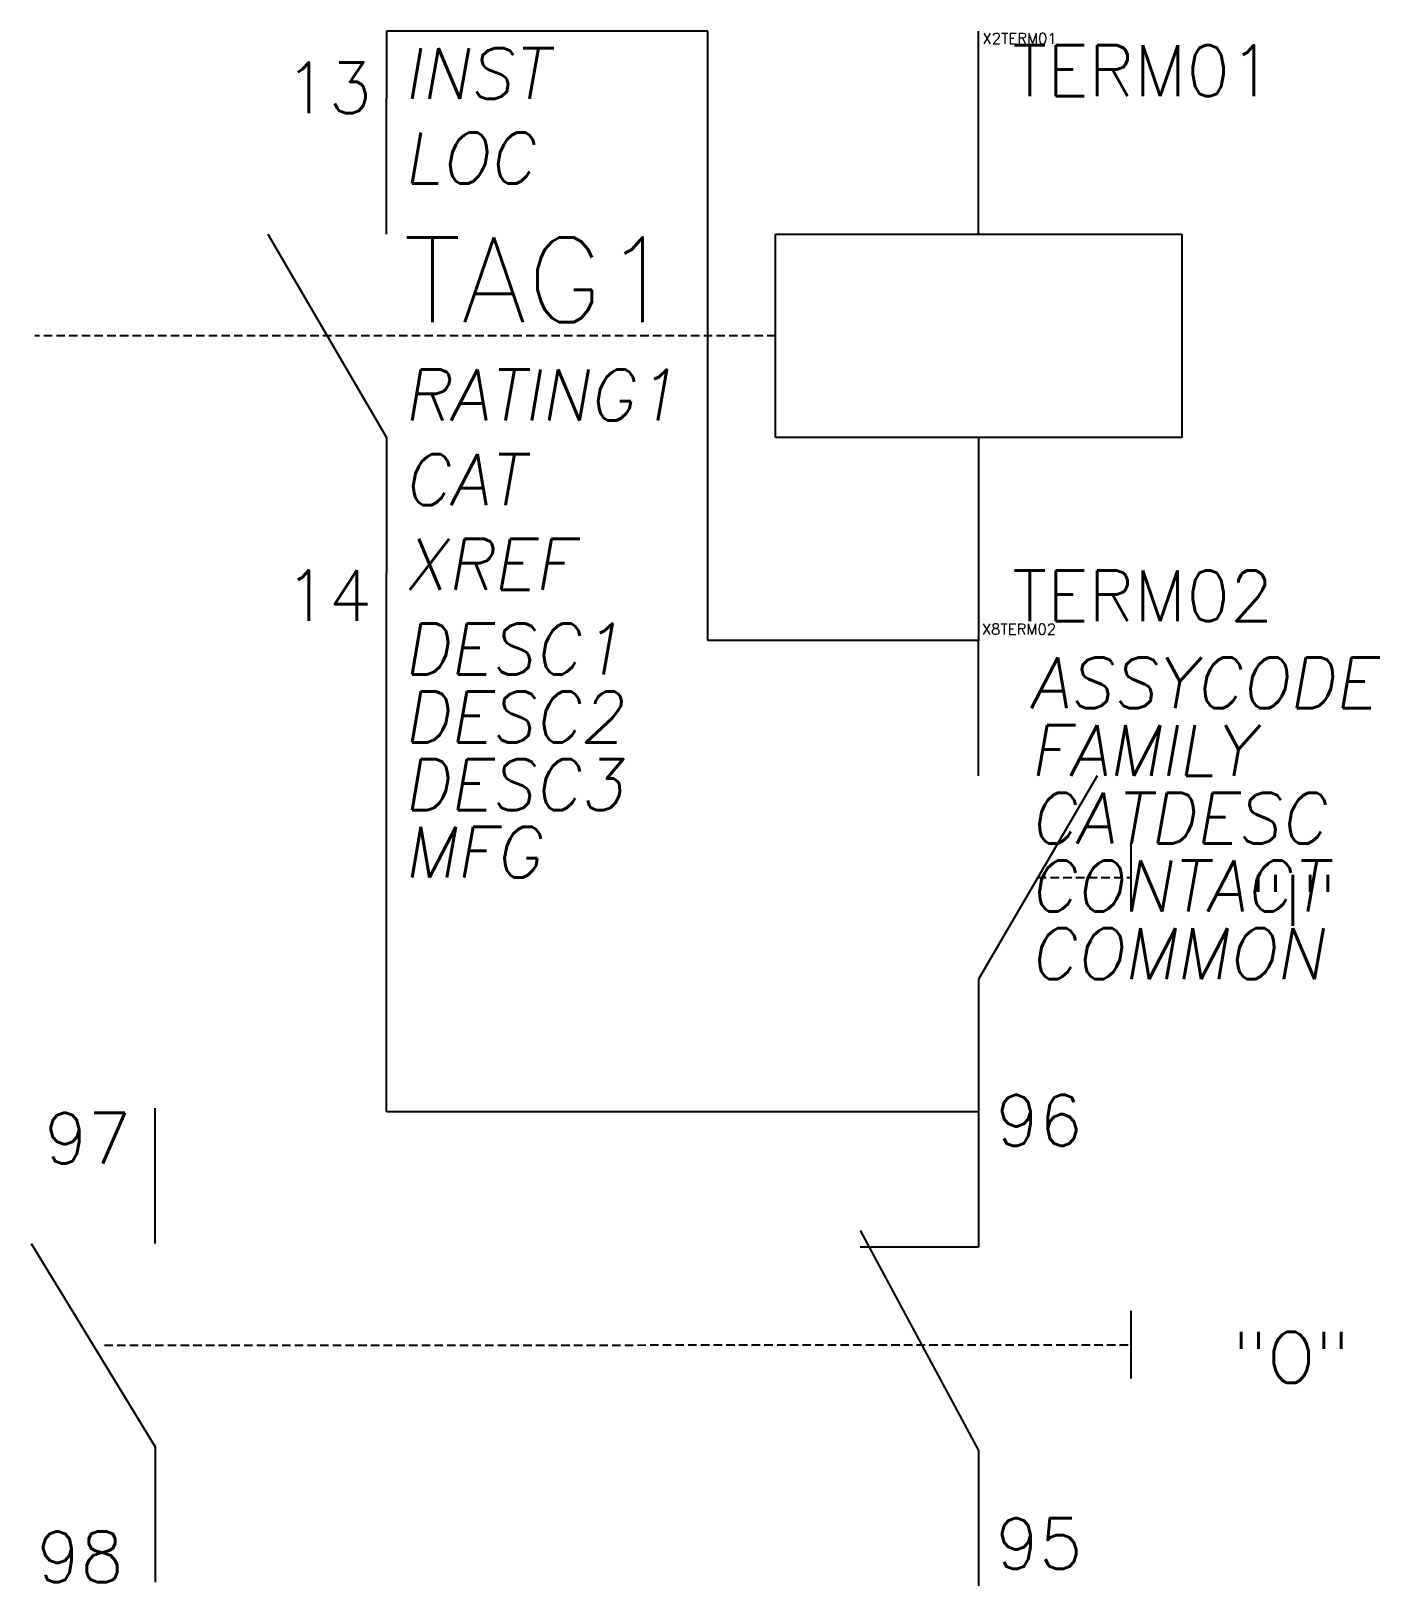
# Model space of a CAD drawing. Header units: inches. Extents: x -28 to 11.9, y 0 to 45.9.
import ezdxf

# ---------------------------------------------------------------- set-up
doc = ezdxf.new("R2010")
doc.units = ezdxf.units.IN
doc.header["$MEASUREMENT"] = 0
doc.linetypes.add('штриховая2', pattern=[0.375, 0.25, -0.125])
doc.styles.get("Standard").update_dxf_attribs({"font": 'txt.shx'})

msp = doc.modelspace()

# ---------------------------------------------------------------- linework, layer by layer
at = {"linetype": 'Continuous'}
for p, q in [((-8, 45.923), (-17.5, 45.923)), ((-17.5, 45.923), (-17.5, 43.923)), ((-8, 27.923), (-8, 45.923)), ((-17.5, 14), (-17.5, 29.923)), ((0, 27.923), (-8, 27.923)), ((0, 14), (-17.5, 14))]:
    msp.add_line(p, q, dxfattribs=at)
for p, q in [((0, 39.923), (0, 45.923)), ((-17.5, 39.923), (-17.5, 43.923)), ((-21, 39.923), (-17.5, 33.923)), ((-6, 39.923), (6, 39.923)), ((-6, 33.923), (-6, 39.923)), ((6, 39.923), (6, 33.923)), ((-17.5, 33.923), (-17.5, 29.923)), ((6, 33.923), (-6, 33.923)), ((0, 33.923), (0, 27.923)), ((0, 23.923), (0, 27.923)), ((3.5, 23.923), (0, 17.923)), ((4.5, 21.923), (4.5, 19.923)), ((0, 17.923), (0, 14)), ((-24.333, 10.109), (-24.333, 14.109)), ((0, 14), (0, 10)), ((-28, 10.109), (-24.333, 4.109)), ((-3.5, 10.5), (0, 4)), ((0, 10), (-3.5, 10)), ((4.5, 8.121), (4.5, 6.121)), ((-24.333, 4.109), (-24.333, 0.109)), ((0, 4), (0, 0))]:
    msp.add_line(p, q)
at = {"linetype": 'штриховая2'}
for p, q in [((-6, 36.923), (-27.885, 36.923)), ((1.75, 20.923), (4.5, 20.923)), ((-25.833, 7.109), (4.5, 7.121))]:
    msp.add_line(p, q, dxfattribs=at)

# ---------------------------------------------------------------- texts
at = {"linetype": 'Continuous', "char_height": 1.5, "attachment_point": 1}
for s, insert in [('13', (-20.5, 45)), ('14', (-20.5, 30)), ('"I"', (8, 21)), ('96', (0.5, 14.5)), ('97', (-27.612, 13.973)), ('"O"', (7.5, 7.5)), ('95', (0.5, 2)), ('98', (-27.833, 1.609))]:
    msp.add_mtext_dynamic_manual_height_columns(s, width=4.5, gutter_width=15, heights=[0], dxfattribs=dict(at, insert=insert))
at = {"flags": 1}
for tag, p in [('X2TERM01', (0.112, 45.546)), ('X8TERM02', (0.093, 28.098))]:
    msp.add_attdef(tag, p, '', height=0.32, dxfattribs=at)
for tag, p, s, height in [('TERM01', (0.996, 44.003), 'A1', 1.5), ('TAG1', (-17, 37.329), 'K', 2.5), ('TERM02', (0.995, 28.495), 'A2', 1.5)]:
    msp.add_attdef(tag, p, s, height=height)
at = {"oblique": 10, "flags": 1}
for tag, p, s in [('INST', (-17, 43.923), ''), ('LOC', (-17, 41.423), ''), ('CAT', (-17, 31.923), 'ПМК'), ('XREF', (-17, 29.423), ''), ('DESC1', (-17, 26.923), ''), ('ASSYCODE', (1.5, 25.923), ''), ('DESC2', (-17, 24.914), ''), ('FAMILY', (1.5, 23.923), 'MS_ACKO'), ('DESC3', (-17, 22.914), ''), ('CATDESC', (1.5, 21.923), ''), ('MFG', (-17, 20.923), 'ACKO'), ('CONTACT', (1.5, 19.923), ''), ('COMMON', (1.5, 17.923), '')]:
    msp.add_attdef(tag, p, s, height=1.5, dxfattribs=at)
at = {"oblique": 10}
msp.add_attdef('RATING1', (-17, 34.423), '', height=1.5, dxfattribs=at)

doc.saveas('drawing.dxf')
